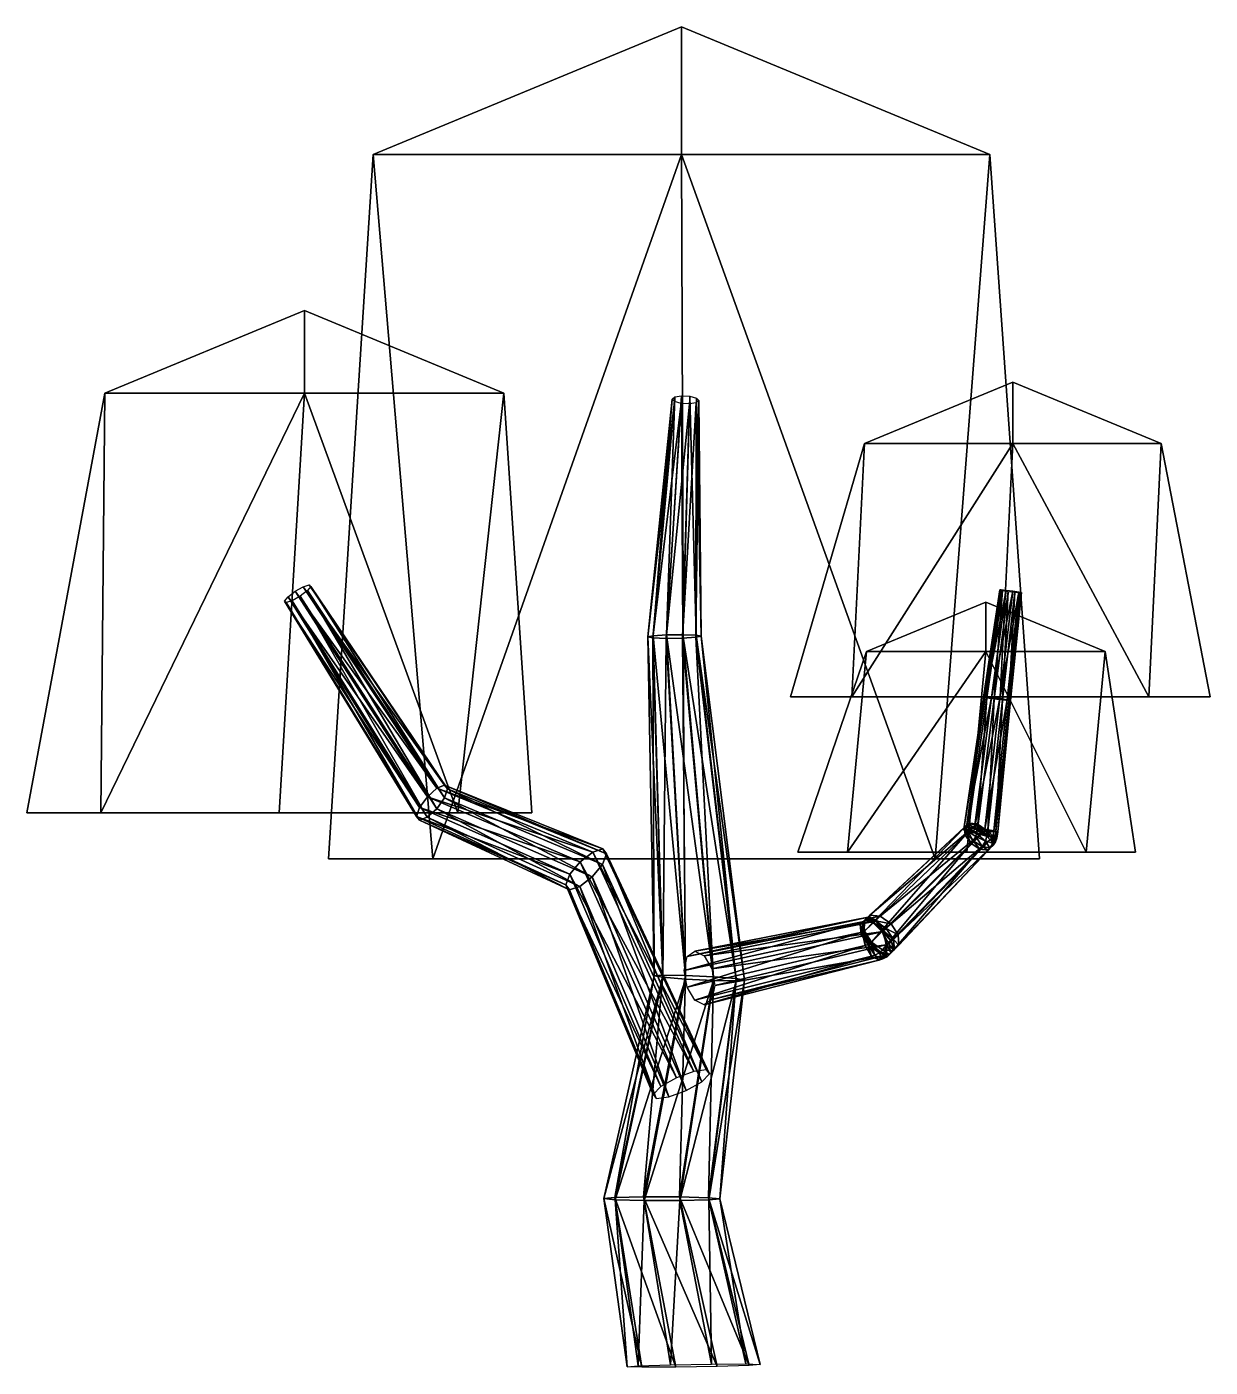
# Model space of a CAD drawing. Extents: x -363 to 283, y -1 to 731.
import ezdxf

# ---------------------------------------------------------------- set-up
doc = ezdxf.new("R2010")
doc.units = 0
for name, color, linetype in [('bark', 250, 'CONTINUOUS'), ('leaf', 250, 'CONTINUOUS'), ('leaf_2', 250, 'CONTINUOUS'), ('leaf_3', 250, 'CONTINUOUS'), ('leaf_4', 250, 'CONTINUOUS')]:
    doc.layers.add(name, color=color, linetype=linetype)

msp = doc.modelspace()

# ---------------------------------------------------------------- meshes
at = {"layer": 'bark'}
mesh = msp.add_polyface(dxfattribs=at)
corners = [(-46.461982, 279.501461, -34.098163), (-48.487829, 282.076161, -26.078391), (-134.882205, 316.898575, -73.047693), (-53.968488, 280.402304, -19.586383), (-139.076182, 315.282069, -67.449923), (-60.810532, 275.119244, -17.101864), (-144.273669, 310.629014, -65.156632), (-66.400534, 268.244933, -19.573836), (-148.489403, 304.716721, -67.043779), (-68.603303, 262.405122, -26.058091), (-150.113117, 299.803483, -72.390538), (-66.577456, 259.830422, -34.077862), (-61.096797, 261.504279, -40.569871), (-144.33063, 299.382498, -84.752398), (-54.254753, 266.787339, -43.05439), (-139.133143, 304.035552, -87.045689), (-48.664751, 273.66165, -40.582417), (-134.917409, 309.947846, -85.158542), (-133.293695, 314.861084, -79.811783), (-208.784739, 426.293356, -103.976009), (-212.050173, 425.262696, -100.026032), (-216.462099, 422.779166, -98.724254), (-220.335311, 419.791391, -100.567909), (-222.190374, 417.4406, -104.852785), (-148.524607, 297.765992, -79.154629), (-221.318717, 416.624714, -109.942203), (-218.053283, 417.655374, -113.89218), (-213.641357, 420.138904, -115.193958), (-209.768145, 423.126679, -113.350303), (-207.913082, 425.47747, -109.065427), (-15.62768, 213.186016, 4.0688), (-20.34356, 212.814352, -10.53111), (-23.871044, 397.885454, 20.846994), (-15.6392, 211.991358, -25.356343), (-21.152437, 397.347556, 12.043918), (-13.740874, 398.940566, 34.77315), (-21.040079, 398.49393, 29.528788), (-9.166503, 528.889821, -15.08642), (-10.651292, 527.688763, -19.214835), (-9.328102, 526.352347, -23.356587), (-13.922673, 397.085695, 6.482035), (-5.702349, 525.39104, -25.929668)]
mesh.append_faces([[corners[k] for k in face] for face in [(0, 1, 2), (1, 3, 4), (3, 5, 6), (5, 7, 8), (7, 9, 10), (11, 12, 13), (12, 14, 15), (14, 16, 17), (16, 0, 18), (18, 2, 19), (2, 4, 20), (4, 6, 21), (6, 8, 22), (8, 10, 23), (10, 24, 25), (24, 13, 26), (13, 15, 27), (15, 17, 28), (17, 18, 29), (30, 31, 32), (31, 33, 34), (35, 36, 37), (36, 32, 38), (32, 34, 39), (34, 40, 41), (0, 2, 18), (1, 4, 2), (3, 6, 4), (5, 8, 6), (7, 10, 8), (9, 24, 10), (11, 13, 24), (12, 15, 13), (14, 17, 15), (16, 18, 17), (18, 19, 29), (2, 20, 19), (4, 21, 20), (6, 22, 21), (8, 23, 22), (10, 25, 23), (24, 26, 25), (13, 27, 26), (15, 28, 27), (17, 29, 28), (30, 32, 36), (31, 34, 32), (33, 40, 34), (36, 38, 37), (32, 39, 38)]])
mesh = msp.add_polyface(dxfattribs=at)
corners = [(152.692236, 285.032189, 121.394733), (149.452936, 289.613369, 119.719737), (150.189997, 290.549868, 120.379378), (148.9761, 293.887641, 115.734299), (149.215965, 294.17031, 115.881382), (151.443862, 296.222379, 110.960718), (153.793486, 286.441677, 122.455416), (150.823337, 291.715595, 120.723413), (148.959736, 293.856748, 115.456915), (151.243438, 295.920117, 110.679511), (150.359606, 294.476686, 109.763871), (150.758627, 291.78689, 120.619041), (149.733885, 292.301614, 109.616246), (148.507528, 292.477728, 115.299865), (148.903982, 294.234658, 115.366027), (150.139188, 294.231723, 109.726525), (-3.292865, 212.964386, 12.866718), (-15.62768, 213.186016, 4.0688), (-21.040079, 398.49393, 29.528788), (28.981461, 210.451157, -11.710916), (24.277101, 211.274151, 3.114318), (2.468287, 398.792902, 29.015029), (11.949405, 212.234119, 12.502138), (-4.761478, 399.054763, 34.576911), (-13.740874, 398.940566, 34.77315), (-13.922673, 397.085695, 6.482035), (-4.943276, 397.199892, 6.285797), (-1.158946, 525.172028, -25.951248), (2.355929, 397.646528, 11.530159), (2.566682, 525.778966, -23.413085), (5.186894, 398.255004, 20.211953), (4.05147, 526.980024, -19.28467), (2.728281, 528.316439, -15.142918), (-0.897472, 529.277747, -12.569837), (-5.440875, 529.496759, -12.548257), (94.457229, 237.156839, 59.900672), (94.102617, 242.790816, 55.165696), (97.389608, 245.910769, 49.356304), (155.913622, 295.725793, 107.222342), (103.062684, 245.324982, 44.691488), (160.678083, 292.587561, 105.947103), (108.954922, 241.257206, 42.953048), (163.917383, 288.006381, 107.622098), (153.96927, 291.325819, 105.739134), (151.180179, 293.716306, 120.646175), (154.413989, 293.708623, 105.881766), (-3.311504, 211.03139, -34.744164), (11.930766, 210.301122, -35.108744), (24.265581, 210.079493, -26.310826), (-9.166503, 528.889821, -15.08642), (-21.152437, 397.347556, 12.043918), (-5.702349, 525.39104, -25.929668), (-9.328102, 526.352347, -23.356587)]
mesh.append_faces([[corners[k] for k in face] for face in [(0, 1, 2), (1, 3, 4), (3, 5, 4), (6, 2, 7), (2, 4, 8), (4, 9, 10), (7, 8, 11), (8, 10, 12), (11, 13, 14), (13, 12, 15), (16, 17, 18), (19, 20, 21), (20, 22, 23), (22, 16, 24), (25, 26, 27), (26, 28, 29), (28, 30, 31), (30, 21, 32), (21, 23, 33), (23, 24, 34), (35, 3, 1), (36, 5, 3), (37, 38, 5), (39, 40, 38), (41, 42, 40), (1, 4, 2), (5, 9, 4), (2, 8, 7), (4, 10, 8), (8, 13, 11), (8, 12, 13), (10, 43, 12), (11, 14, 44), (13, 15, 14), (12, 45, 15), (16, 18, 24), (46, 26, 25), (47, 28, 26), (48, 30, 28), (19, 21, 30), (20, 23, 21), (22, 24, 23), (24, 49, 34), (50, 51, 52), (25, 27, 51), (26, 29, 27), (28, 31, 29), (30, 32, 31), (21, 33, 32), (23, 34, 33)]])
mesh = msp.add_polyface(dxfattribs=at)
corners = [(151.443862, 296.222379, 110.960718), (155.913622, 295.725793, 107.222342), (155.497989, 295.130922, 106.760702), (160.678083, 292.587561, 105.947103), (160.354526, 292.104171, 105.621807), (151.243438, 295.920117, 110.679511), (154.488244, 293.338612, 105.818831), (159.768649, 290.877233, 105.128665), (150.359606, 294.476686, 109.763871), (153.96927, 291.325819, 105.739134), (166.054719, 291.508101, 119.123928), (161.779918, 292.031201, 122.968686), (169.726523, 363.490817, 123.829941), (156.098349, 292.87466, 123.550133), (165.141188, 364.04374, 124.293993), (151.180179, 293.716306, 120.646175), (161.172443, 364.619082, 121.956387), (148.903982, 294.234658, 115.366027), (159.336213, 364.997083, 117.710009), (150.139188, 294.231723, 109.726525), (160.333875, 365.033359, 113.176829), (154.413989, 293.708623, 105.881766), (163.784357, 364.714054, 110.08837), (160.095558, 292.865164, 105.30032), (168.369691, 364.161131, 109.624318), (165.013728, 292.023518, 108.204277), (172.338436, 363.585789, 111.961924), (167.289925, 291.505166, 113.484425), (174.174666, 363.207788, 116.208302), (173.177004, 363.171512, 120.741482), (176.568493, 422.294406, 124.508039), (172.905681, 422.745719, 124.87919), (169.735337, 423.213143, 123.011555), (168.268425, 423.518139, 119.618507), (169.065255, 423.544208, 115.996076), (171.821465, 423.281393, 113.527907), (175.484277, 422.83008, 113.156757), (178.654621, 422.362656, 115.024392), (180.121533, 422.05766, 118.417439), (179.324703, 422.031591, 122.03987)]
mesh.append_faces([[corners[k] for k in face] for face in [(0, 1, 2), (1, 3, 4), (5, 2, 6), (2, 4, 7), (8, 6, 9), (10, 11, 12), (11, 13, 14), (13, 15, 16), (15, 17, 18), (17, 19, 20), (19, 21, 22), (21, 23, 24), (23, 25, 26), (25, 27, 28), (27, 10, 29), (29, 12, 30), (12, 14, 31), (14, 16, 32), (16, 18, 33), (18, 20, 34), (20, 22, 35), (22, 24, 36), (24, 26, 37), (26, 28, 38), (28, 29, 39), (0, 2, 5), (1, 4, 2), (5, 6, 8), (2, 7, 6), (9, 23, 21), (10, 12, 29), (11, 14, 12), (13, 16, 14), (15, 18, 16), (17, 20, 18), (19, 22, 20), (21, 24, 22), (23, 26, 24), (25, 28, 26), (27, 29, 28), (29, 30, 39), (12, 31, 30), (14, 32, 31), (16, 33, 32), (18, 34, 33), (20, 35, 34), (22, 36, 35), (24, 37, 36), (26, 38, 37), (28, 39, 38)]])
mesh = msp.add_polyface(dxfattribs=at)
corners = [(-68.603303, 262.405122, -26.058091), (-66.577456, 259.830422, -34.077862), (-148.524607, 297.765992, -79.154629), (-2.452921, 223.310735, -4.572839), (1.718941, 226.364716, -12.270496), (97.253489, 244.940729, 47.958074), (6.883918, 223.791588, -19.529089), (101.319907, 242.845525, 42.061722), (94.735611, 229.302832, 59.436453), (93.18417, 236.570884, 58.696248), (94.152506, 236.909393, 59.198738), (94.145914, 242.544029, 54.311897), (94.393427, 242.624958, 54.400905), (96.294214, 229.846477, 60.293008), (94.271451, 237.022186, 59.207158), (96.924953, 244.81002, 47.732118), (95.280894, 244.049117, 46.903179), (97.815303, 230.599985, 60.989611), (93.256983, 236.026087, 58.698291), (93.303393, 242.159297, 53.82662), (92.039574, 240.908645, 53.192813), (94.309715, 243.080048, 46.415719), (97.496933, 230.297345, 60.829247), (92.639822, 235.462018, 58.167887), (92.012926, 240.885672, 53.120828), (96.629834, 229.510063, 60.129024), (94.457229, 237.156839, 59.900672), (94.102617, 242.790816, 55.165696), (94.988598, 243.709373, 46.915653), (97.389608, 245.910769, 49.356304), (-15.6392, 211.991358, -25.356343), (-3.311504, 211.03139, -34.744164), (-13.922673, 397.085695, 6.482035), (11.930766, 210.301122, -35.108744), (-4.943276, 397.199892, 6.285797), (24.265581, 210.079493, -26.310826), (2.355929, 397.646528, 11.530159), (28.981461, 210.451157, -11.710916), (5.186894, 398.255004, 20.211953), (9.838871, 159.299883, -0.293704), (-48.487829, 282.076161, -26.078391), (-46.461982, 279.501461, -34.098163), (8.168128, 161.472721, 9.795793), (-53.968488, 280.402304, -19.586383), (1.247723, 160.657753, 17.590302), (-60.810532, 275.119244, -17.101864), (-8.278987, 157.166271, 20.112584), (-66.400534, 268.244933, -19.573836), (-2.872351, 150.134822, -12.537714), (-48.664751, 273.66165, -40.582417), (-54.254753, 266.787339, -43.05439), (5.621783, 154.969192, -8.824344), (-4.038158, 215.796162, 0.623638), (104.791935, 237.058715, 38.875048), (99.448615, 241.969799, 41.081354), (99.200289, 241.710893, 40.955628), (100.430233, 242.854564, 41.922527), (98.317994, 231.160826, 61.752633)]
mesh.append_faces([[corners[k] for k in face] for face in [(0, 1, 2), (3, 4, 5), (4, 6, 7), (8, 9, 10), (9, 11, 12), (11, 5, 12), (13, 10, 14), (10, 12, 14), (12, 15, 16), (17, 14, 18), (14, 19, 20), (19, 16, 21), (22, 18, 23), (18, 20, 24), (20, 21, 24), (25, 23, 26), (23, 24, 27), (24, 28, 29), (30, 31, 32), (31, 33, 34), (33, 35, 36), (35, 37, 38), (39, 40, 41), (42, 43, 40), (44, 45, 43), (46, 47, 45), (48, 49, 50), (51, 41, 49), (52, 11, 9), (3, 5, 11), (4, 7, 5), (6, 53, 7), (8, 10, 13), (9, 12, 10), (5, 15, 12), (13, 14, 17), (12, 19, 14), (12, 16, 19), (15, 54, 16), (17, 18, 22), (14, 20, 18), (19, 21, 20), (16, 55, 21), (22, 23, 25), (18, 24, 23), (21, 28, 24), (21, 56, 28), (25, 26, 57), (23, 27, 26), (24, 29, 27)]])
mesh = msp.add_polyface(dxfattribs=at)
corners = [(97.253489, 244.940729, 47.958074), (101.319907, 242.845525, 42.061722), (100.780126, 242.62996, 41.739627), (104.791935, 237.058715, 38.875048), (104.486402, 236.917488, 38.71236), (106.343376, 229.790663, 39.615254), (106.628109, 229.854572, 39.80663), (96.924953, 244.81002, 47.732118), (99.448615, 241.969799, 41.081354), (104.21463, 236.715571, 38.584884), (102.581318, 225.345758, 58.493142), (97.815303, 230.599985, 60.989611), (97.496933, 230.297345, 60.829247), (95.280894, 244.049117, 46.903179), (99.200289, 241.710893, 40.955628), (107.758482, 230.293371, 40.367337), (109.083212, 231.59541, 41.029066), (103.139906, 225.910603, 58.771728), (96.629834, 229.510063, 60.129024), (94.309715, 243.080048, 46.415719), (100.430233, 242.854564, 41.922527), (104.843262, 237.324152, 38.89811), (106.259311, 238.647753, 40.048655), (110.249323, 232.695799, 42.009791), (110.300621, 226.712852, 46.534543), (110.876219, 227.272145, 47.05685), (102.458912, 225.303252, 58.255151), (98.317994, 231.160826, 61.752633), (94.988598, 243.709373, 46.915653), (103.062684, 245.324982, 44.691488), (108.954922, 241.257206, 42.953048), (112.815687, 235.261193, 44.805009), (113.170299, 229.627216, 49.539985), (109.883308, 226.507263, 55.349376), (104.210232, 227.09305, 60.014192), (157.456697, 281.893957, 120.119493), (152.692236, 285.032189, 121.394733), (94.457229, 237.156839, 59.900672), (149.452936, 289.613369, 119.719737), (94.102617, 242.790816, 55.165696), (148.9761, 293.887641, 115.734299), (97.389608, 245.910769, 49.356304), (151.443862, 296.222379, 110.960718), (155.913622, 295.725793, 107.222342), (160.678083, 292.587561, 105.947103), (163.917383, 288.006381, 107.622098), (164.39422, 283.732109, 111.607537), (161.926457, 281.39737, 116.381117)]
mesh.append_faces([[corners[k] for k in face] for face in [(0, 1, 2), (1, 3, 4), (3, 5, 6), (7, 2, 8), (2, 4, 9), (4, 6, 9), (10, 11, 12), (13, 8, 14), (8, 9, 14), (9, 15, 16), (17, 12, 18), (19, 14, 20), (14, 21, 22), (21, 16, 23), (16, 24, 25), (26, 18, 27), (28, 20, 29), (20, 22, 30), (22, 23, 31), (23, 25, 32), (33, 34, 35), (34, 27, 36), (27, 37, 38), (37, 39, 40), (39, 41, 42), (41, 29, 43), (29, 30, 44), (30, 31, 45), (31, 32, 46), (32, 33, 47), (0, 2, 7), (1, 4, 2), (3, 6, 4), (2, 9, 8), (6, 15, 9), (9, 21, 14), (9, 16, 21), (15, 24, 16), (14, 22, 20), (21, 23, 22), (16, 25, 23), (28, 29, 41), (20, 30, 29), (22, 31, 30), (23, 32, 31), (33, 35, 47), (34, 36, 35), (27, 38, 36), (31, 46, 45), (32, 47, 46)]])
mesh = msp.add_polyface(dxfattribs=at)
corners = [(161.926457, 281.39737, 116.381117), (157.456697, 281.893957, 120.119493), (158.650022, 283.414926, 121.316521), (152.692236, 285.032189, 121.394733), (153.793486, 286.441677, 122.455416), (160.678083, 292.587561, 105.947103), (163.917383, 288.006381, 107.622098), (163.958015, 287.99598, 107.697845), (164.39422, 283.732109, 111.607537), (164.932046, 284.375538, 112.195841), (162.904574, 282.625731, 117.397712), (160.51898, 286.409694, 122.861575), (155.238575, 288.871073, 123.551741), (160.354526, 292.104171, 105.621807), (164.183887, 288.032711, 107.956993), (166.047487, 285.891558, 113.223491), (164.647617, 285.27162, 118.916534), (161.253976, 289.090221, 122.952349), (155.627336, 290.492978, 123.54203), (150.823337, 291.715595, 120.723413), (150.758627, 291.78689, 120.619041), (154.488244, 293.338612, 105.818831), (159.768649, 290.877233, 105.128665), (159.595909, 289.923062, 105.149453), (164.464619, 288.62915, 108.072442), (166.715717, 287.938312, 113.391618), (165.489361, 288.114426, 119.075237), (161.779918, 292.031201, 122.968686), (156.098349, 292.87466, 123.550133), (151.180179, 293.716306, 120.646175), (149.733885, 292.301614, 109.616246), (153.96927, 291.325819, 105.739134), (154.413989, 293.708623, 105.881766), (160.095558, 292.865164, 105.30032), (165.013728, 292.023518, 108.204277), (167.289925, 291.505166, 113.484425), (166.054719, 291.508101, 119.123928), (150.189997, 290.549868, 120.379378)]
mesh.append_faces([[corners[k] for k in face] for face in [(0, 1, 2), (1, 3, 4), (5, 6, 7), (6, 8, 9), (8, 0, 10), (10, 2, 11), (2, 4, 12), (13, 7, 14), (7, 9, 15), (9, 10, 16), (16, 11, 17), (11, 12, 18), (12, 19, 20), (21, 22, 23), (22, 14, 24), (14, 15, 25), (15, 16, 26), (26, 17, 27), (17, 18, 28), (18, 20, 29), (30, 31, 32), (31, 23, 33), (23, 24, 34), (24, 25, 35), (25, 26, 36), (0, 2, 10), (1, 4, 2), (3, 37, 4), (5, 7, 13), (6, 9, 7), (8, 10, 9), (10, 11, 16), (2, 12, 11), (4, 19, 12), (13, 14, 22), (7, 15, 14), (9, 16, 15), (16, 17, 26), (11, 18, 17), (12, 20, 18), (21, 23, 31), (22, 24, 23), (14, 25, 24), (15, 26, 25), (26, 27, 36), (17, 28, 27), (18, 29, 28), (23, 34, 33), (24, 35, 34), (25, 36, 35)]])
mesh = msp.add_polyface(dxfattribs=at)
corners = [(9.838871, 159.299883, -0.293704), (8.168128, 161.472721, 9.795793), (-48.487829, 282.076161, -26.078391), (1.247723, 160.657753, 17.590302), (-53.968488, 280.402304, -19.586383), (-8.278987, 157.166271, 20.112584), (-60.810532, 275.119244, -17.101864), (-16.77312, 152.331901, 16.399215), (-66.400534, 268.244933, -19.573836), (-20.990208, 148.001209, 7.868574), (-68.603303, 262.405122, -26.058091), (-19.319466, 145.828372, -2.220923), (-66.577456, 259.830422, -34.077862), (-12.39906, 146.64334, -10.015431), (-61.096797, 261.504279, -40.569871), (-2.872351, 150.134822, -12.537714), (-54.254753, 266.787339, -43.05439), (5.621783, 154.969192, -8.824344), (-48.664751, 273.66165, -40.582417), (-46.461982, 279.501461, -34.098163), (-8.524328, -0.826484, 34.523957), (-27.237718, -0.893715, 21.615406), (-41.915845, 91.718603, 39.435897), (-35.099363, -0.619577, 0.450505), (-47.857802, 91.143467, 20.871318), (-29.106382, -0.108782, -20.886474), (-41.725662, 90.557246, 1.923041), (-11.54789, 0.443564, -34.24553), (-25.861695, 90.183856, -10.171336), (10.869366, 0.826484, -34.523957), (-6.325396, 90.16592, -10.792171), (29.582756, 0.893715, -21.615406), (9.421032, 90.510288, 0.297673), (37.444401, 0.619577, -0.450505), (15.362989, 91.085424, 18.862253), (31.45142, 0.108782, 20.886474), (9.23085, 91.671645, 37.810529), (13.892928, -0.443564, 34.24553), (-6.633118, 92.045035, 49.904906), (-26.169417, 92.062971, 50.525741), (-15.62768, 213.186016, 4.0688), (-20.34356, 212.814352, -10.53111), (-15.6392, 211.991358, -25.356343), (-3.311504, 211.03139, -34.744164), (11.930766, 210.301122, -35.108744), (24.265581, 210.079493, -26.310826), (28.981461, 210.451157, -11.710916), (24.277101, 211.274151, 3.114318), (11.949405, 212.234119, 12.502138), (-3.292865, 212.964386, 12.866718)]
mesh.append_faces([[corners[k] for k in face] for face in [(0, 1, 2), (1, 3, 4), (3, 5, 6), (5, 7, 8), (7, 9, 10), (9, 11, 12), (11, 13, 14), (13, 15, 16), (15, 17, 18), (17, 0, 19), (20, 21, 22), (21, 23, 24), (23, 25, 26), (25, 27, 28), (27, 29, 30), (29, 31, 32), (31, 33, 34), (33, 35, 36), (35, 37, 38), (37, 20, 39), (39, 22, 40), (22, 24, 41), (24, 26, 42), (26, 28, 43), (28, 30, 44), (30, 32, 45), (32, 34, 46), (34, 36, 47), (36, 38, 48), (38, 39, 49), (20, 22, 39), (21, 24, 22), (23, 26, 24), (25, 28, 26), (27, 30, 28), (29, 32, 30), (31, 34, 32), (33, 36, 34), (35, 38, 36), (37, 39, 38), (39, 40, 49), (22, 41, 40), (24, 42, 41), (26, 43, 42), (28, 44, 43), (30, 45, 44), (32, 46, 45), (34, 47, 46), (36, 48, 47), (38, 49, 48)]])
mesh = msp.add_polyface(dxfattribs=at)
corners = [(6.91896, 196.900793, -9.97153), (1.753983, 199.47392, -2.712936), (98.207639, 223.516022, 56.249779), (-2.431263, 206.691309, 1.334058), (94.735611, 229.302832, 59.436453), (-4.038158, 215.796162, 0.623638), (93.18417, 236.570884, 58.696248), (-2.452921, 223.310735, -4.572839), (94.145914, 242.544029, 54.311897), (6.883918, 223.791588, -19.529089), (11.069165, 216.5742, -23.576083), (104.791935, 237.058715, 38.875048), (12.676059, 207.469347, -22.865664), (106.343376, 229.790663, 39.615254), (11.090822, 199.954774, -17.669187), (105.381632, 223.817518, 43.999604), (102.274058, 221.420819, 50.353428), (100.00049, 224.134004, 57.265741), (96.294214, 229.846477, 60.293008), (106.387188, 224.139007, 44.604463), (103.855663, 221.953945, 51.27325), (102.581318, 225.345758, 58.493142), (97.815303, 230.599985, 60.989611), (106.628109, 229.854572, 39.80663), (108.72654, 225.15626, 45.747875), (106.74904, 223.26644, 52.671317), (103.139906, 225.910603, 58.771728), (107.758482, 230.293371, 40.367337), (110.300621, 226.712852, 46.534543), (108.03048, 224.541449, 53.311638), (102.458912, 225.303252, 58.255151), (107.900547, 224.448443, 53.262025), (104.210232, 227.09305, 60.014192), (110.876219, 227.272145, 47.05685), (109.883308, 226.507263, 55.349376), (-16.77312, 152.331901, 16.399215), (-68.603303, 262.405122, -26.058091), (-66.400534, 268.244933, -19.573836), (-20.990208, 148.001209, 7.868574), (-66.577456, 259.830422, -34.077862), (-19.319466, 145.828372, -2.220923), (-61.096797, 261.504279, -40.569871), (-12.39906, 146.64334, -10.015431), (-54.254753, 266.787339, -43.05439), (97.496933, 230.297345, 60.829247), (96.629834, 229.510063, 60.129024), (98.317994, 231.160826, 61.752633), (113.170299, 229.627216, 49.539985)]
mesh.append_faces([[corners[k] for k in face] for face in [(0, 1, 2), (1, 3, 4), (3, 5, 6), (5, 7, 8), (9, 10, 11), (10, 12, 13), (12, 14, 15), (14, 0, 16), (16, 2, 17), (2, 4, 18), (13, 15, 19), (15, 16, 20), (20, 17, 21), (17, 18, 22), (23, 19, 24), (19, 20, 25), (25, 21, 26), (27, 24, 28), (24, 25, 29), (29, 26, 30), (28, 29, 31), (31, 30, 32), (33, 31, 34), (35, 36, 37), (38, 39, 36), (40, 41, 39), (42, 43, 41), (0, 2, 16), (1, 4, 2), (3, 6, 4), (10, 13, 11), (12, 15, 13), (14, 16, 15), (16, 17, 20), (2, 18, 17), (13, 19, 23), (15, 20, 19), (20, 21, 25), (17, 22, 21), (23, 24, 27), (19, 25, 24), (25, 26, 29), (21, 44, 26), (24, 29, 28), (29, 30, 31), (26, 45, 30), (28, 31, 33), (31, 32, 34), (30, 46, 32), (33, 34, 47)]])
at = {"layer": 'leaf'}
mesh = msp.add_polyface(dxfattribs=at)
corners = [(-362.977792, 301.899002, -84.632654), (-225.131102, 301.899002, 53.214036), (-87.284411, 301.899002, -84.632654), (-225.131102, 301.899002, -222.479345), (-211.423445, 576.148652, -108.029663), (-225.131102, 301.899002, -84.632654), (-211.423445, 531.037635, 0.877968), (-322.603431, 301.899002, 12.839675), (-320.331076, 531.037635, -108.029663), (-102.515814, 531.037635, -108.029663), (-127.658772, 301.899002, 12.839675), (-211.423445, 531.037635, -216.937294), (-127.658772, 301.899002, -182.104984), (-322.603431, 301.899002, -182.104984), (-322.603431, 301.899002, -84.632654), (-225.131102, 301.899002, 12.839675), (-127.658772, 301.899002, -84.632654), (-225.131102, 301.899002, -182.104984)]
mesh.append_faces([[corners[k] for k in face] for face in [(4, 6, 8), (6, 1, 7), (7, 8, 6), (8, 7, 0), (4, 9, 6), (9, 2, 10), (10, 6, 9), (6, 10, 1), (4, 11, 9), (11, 3, 12), (12, 9, 11), (9, 12, 2), (4, 8, 11), (8, 0, 13), (13, 11, 8), (11, 13, 3), (5, 14, 15), (14, 0, 7), (7, 15, 14), (15, 7, 1), (5, 15, 16), (15, 1, 10), (10, 16, 15), (16, 10, 2), (5, 16, 17), (16, 2, 12), (12, 17, 16), (17, 12, 3), (5, 17, 14), (17, 3, 13), (13, 14, 17), (14, 13, 0)]])
at = {"layer": 'leaf_2'}
mesh = msp.add_polyface(dxfattribs=at)
corners = [(58.054834, 280.330979, 30.410887), (150.266262, 280.330979, 122.622315), (242.47769, 280.330979, 30.410887), (150.266262, 280.330979, -61.800541), (160.64499, 416.878232, 16.798323), (150.266262, 280.330979, 30.410887), (160.64499, 389.87013, 82.001649), (85.062936, 280.330979, 95.614213), (95.441664, 389.87013, 16.798323), (225.848316, 389.87013, 16.798323), (215.469588, 280.330979, 95.614213), (160.64499, 389.87013, -48.405003), (215.469588, 280.330979, -34.792439), (85.062936, 280.330979, -34.792439), (85.062936, 280.330979, 30.410887), (150.266262, 280.330979, 95.614213), (215.469588, 280.330979, 30.410887), (150.266262, 280.330979, -34.792439)]
mesh.append_faces([[corners[k] for k in face] for face in [(4, 6, 8), (6, 1, 7), (7, 8, 6), (8, 7, 0), (4, 9, 6), (9, 2, 10), (10, 6, 9), (6, 10, 1), (4, 11, 9), (11, 3, 12), (12, 9, 11), (9, 12, 2), (4, 8, 11), (8, 0, 13), (13, 11, 8), (11, 13, 3), (5, 14, 15), (14, 0, 7), (7, 15, 14), (15, 7, 1), (5, 15, 16), (15, 1, 10), (10, 16, 15), (16, 10, 2), (5, 16, 17), (16, 2, 12), (12, 17, 16), (17, 12, 3), (5, 17, 14), (17, 3, 13), (13, 14, 17), (14, 13, 0)]])
at = {"layer": 'leaf_3'}
mesh = msp.add_polyface(dxfattribs=at)
corners = [(53.997465, 365.098089, 138.422095), (168.591661, 365.098089, 253.016291), (283.185857, 365.098089, 138.422095), (168.591661, 365.098089, 23.827899), (175.42178, 536.989383, 123.11952), (168.591661, 365.098089, 138.422095), (175.42178, 503.42552, 204.149853), (87.561328, 365.098089, 219.452428), (94.391448, 503.42552, 123.11952), (256.452113, 503.42552, 123.11952), (249.621994, 365.098089, 219.452428), (175.42178, 503.42552, 42.089188), (249.621994, 365.098089, 57.391762), (87.561328, 365.098089, 57.391762), (87.561328, 365.098089, 138.422095), (168.591661, 365.098089, 219.452428), (249.621994, 365.098089, 138.422095), (168.591661, 365.098089, 57.391762)]
mesh.append_faces([[corners[k] for k in face] for face in [(4, 6, 8), (6, 1, 7), (7, 8, 6), (8, 7, 0), (4, 9, 6), (9, 2, 10), (10, 6, 9), (6, 10, 1), (4, 11, 9), (11, 3, 12), (12, 9, 11), (9, 12, 2), (4, 8, 11), (8, 0, 13), (13, 11, 8), (11, 13, 3), (5, 14, 15), (14, 0, 7), (7, 15, 14), (15, 7, 1), (5, 15, 16), (15, 1, 10), (10, 16, 15), (16, 10, 2), (5, 16, 17), (16, 2, 12), (12, 17, 16), (17, 12, 3), (5, 17, 14), (17, 3, 13), (13, 14, 17), (14, 13, 0)]])
at = {"layer": 'leaf_4'}
mesh = msp.add_polyface(dxfattribs=at)
corners = [(-198.165549, 276.676636, 24.508786), (-4.115739, 276.676636, 218.558596), (189.934072, 276.676636, 24.508786), (-4.115739, 276.676636, -169.541025), (-5.440875, 731.014406), (-4.115739, 276.676636, 24.508786), (-5.440875, 661.277138, 168.360659), (-141.329675, 276.676636, 161.722723), (-173.801534, 661.277138), (162.919783, 661.277138), (133.098198, 276.676636, 161.722723), (-5.440875, 661.277138, -168.360659), (133.098198, 276.676636, -112.705151), (-141.329675, 276.676636, -112.705151), (-141.329675, 276.676636, 24.508786), (-4.115739, 276.676636, 161.722723), (133.098198, 276.676636, 24.508786), (-4.115739, 276.676636, -112.705151)]
mesh.append_faces([[corners[k] for k in face] for face in [(4, 6, 8), (6, 1, 7), (7, 8, 6), (8, 7, 0), (4, 9, 6), (9, 2, 10), (10, 6, 9), (6, 10, 1), (4, 11, 9), (11, 3, 12), (12, 9, 11), (9, 12, 2), (4, 8, 11), (8, 0, 13), (13, 11, 8), (11, 13, 3), (5, 14, 15), (14, 0, 7), (7, 15, 14), (15, 7, 1), (5, 15, 16), (15, 1, 10), (10, 16, 15), (16, 10, 2), (5, 16, 17), (16, 2, 12), (12, 17, 16), (17, 12, 3), (5, 17, 14), (17, 3, 13), (13, 14, 17), (14, 13, 0)]])

doc.saveas('drawing.dxf')
